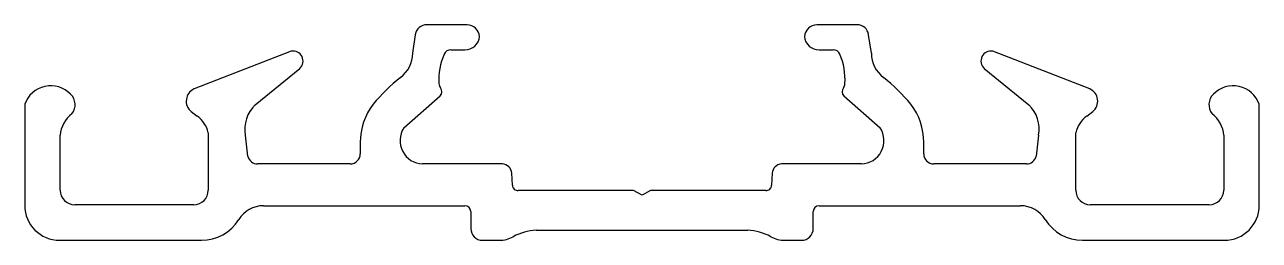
# Model space of a CAD drawing. Extents: x 1567.6 to 1610, y 243.4 to 250.8.
import ezdxf

# ---------------------------------------------------------------- set-up
doc = ezdxf.new("R2010")
doc.units = 0
doc.header["$LTSCALE"] = 15
doc.layers.get('0').update_dxf_attribs({"linetype": 'CONTINUOUS'})

msp = doc.modelspace()

# ---------------------------------------------------------------- linework, layer by layer
for p, q in [((1582.833, 250.831), (1581.452, 250.831)), ((1596.227, 250.831), (1594.847, 250.831)), ((1581.056, 250.488), (1580.964, 249.856)), ((1596.715, 249.856), (1596.623, 250.488)), ((1576.794, 249.921), (1573.464, 248.626)), ((1582.276, 249.971), (1582.758, 249.971)), ((1594.921, 249.971), (1595.404, 249.971)), ((1604.216, 248.626), (1600.886, 249.921)), ((1575.56, 248.077), (1577.091, 249.329)), ((1600.589, 249.329), (1602.12, 248.077)), ((1567.642, 248.098), (1567.642, 244.631)), ((1580.662, 247.289), (1581.906, 248.389)), ((1595.774, 248.389), (1597.018, 247.289)), ((1610.037, 244.631), (1610.037, 248.098)), ((1573.362, 247.853), (1573.569, 247.696)), ((1604.111, 247.696), (1604.318, 247.853)), ((1568.861, 245.149), (1568.861, 247.035)), ((1573.946, 247.123), (1573.946, 245.149)), ((1575.302, 246.318), (1575.219, 247.043)), ((1579.167, 246.793), (1579.167, 246.402)), ((1598.512, 246.402), (1598.512, 246.793)), ((1602.46, 247.043), (1602.378, 246.318)), ((1603.734, 245.149), (1603.734, 247.123)), ((1608.818, 247.035), (1608.818, 245.149)), ((1578.817, 246.052), (1575.642, 246.052)), ((1584.047, 246.052), (1581.308, 246.052)), ((1596.372, 246.052), (1593.633, 246.052)), ((1602.038, 246.052), (1598.862, 246.052)), ((1584.388, 245.322), (1584.369, 245.73)), ((1593.31, 245.73), (1593.291, 245.322)), ((1587.058, 245.142), (1584.592, 245.142)), ((1588.55, 245.142), (1587.058, 245.142)), ((1588.84, 244.978), (1588.55, 245.142)), ((1589.13, 245.142), (1588.84, 244.978)), ((1593.088, 245.142), (1589.13, 245.142)), ((1573.446, 244.649), (1569.361, 244.649)), ((1608.318, 244.649), (1604.234, 244.649)), ((1575.842, 244.617), (1582.76, 244.617)), ((1582.96, 244.417), (1582.96, 243.831)), ((1594.72, 243.831), (1594.72, 244.417)), ((1594.92, 244.617), (1601.838, 244.617)), ((1585.206, 243.776), (1592.474, 243.776)), ((1568.842, 243.431), (1573.715, 243.431)), ((1583.36, 243.431), (1583.936, 243.431)), ((1593.744, 243.431), (1594.32, 243.431)), ((1603.965, 243.431), (1608.837, 243.431))]:
    msp.add_line(p, q)
for centre, radius, start, end in [((1581.452, 250.431), 0.4, 90, 171.7407), ((1582.815, 250.381), 0.45, 5.4787, 87.7499), ((1594.864, 250.381), 0.45, 92.2501, 174.5213), ((1596.227, 250.431), 0.4, 8.2593, 90), ((1582.765, 250.471), 0.5, 269.1858, 354.6575), ((1594.914, 250.471), 0.5, 185.3425, 270.8142), ((1576.857, 249.582), 0.345, 312.7545, 100.5103), ((1579.965, 249.838), 1, 305.3383, 0.987), ((1584.115, 248.937), 2.25, 156.9186, 183.206), ((1582.276, 249.721), 0.25, 90, 156.9186), ((1595.404, 249.721), 0.25, 23.0814, 90), ((1593.564, 248.937), 2.25, 356.794, 23.0814), ((1597.715, 249.838), 1, 179.013, 234.6617), ((1600.823, 249.582), 0.345, 79.4897, 227.2455), ((1585.281, 243.273), 7.45, 129.4927, 139.595), ((1592.399, 243.273), 7.45, 40.405, 50.5073), ((1568.539, 247.78), 0.952, 44.4388, 160.4626), ((1568.873, 248.086), 0.5, 321.4903, 46.192), ((1573.644, 248.209), 0.455, 113.4412, 231.618), ((1582.169, 248.829), 0.301, 183.4025, 214.2798), ((1581.771, 248.532), 0.197, 313.3446, 40.2939), ((1595.909, 248.532), 0.197, 139.7061, 226.6554), ((1595.51, 248.829), 0.301, 325.7202, 356.5975), ((1604.035, 248.209), 0.455, 308.382, 66.5588), ((1608.807, 248.086), 0.5, 133.808, 218.5097), ((1609.14, 247.78), 0.952, 19.5374, 135.5612), ((1576.335, 247.248), 1.135, 133.1099, 190.4332), ((1581.267, 246.815), 2.1, 142.1851, 180.6012), ((1596.413, 246.815), 2.1, 359.3988, 37.8149), ((1601.344, 247.248), 1.135, 349.5668, 46.8901), ((1569.861, 246.97), 1.001, 126.5738, 176.3021), ((1572.973, 246.893), 1, 13.2992, 53.3814), ((1604.707, 246.893), 1, 126.6186, 166.7008), ((1607.819, 246.97), 1.001, 3.6979, 53.4262), ((1581.332, 246.852), 0.8, 146.8675, 268.2947), ((1596.348, 246.852), 0.8, 271.7053, 33.1325), ((1575.642, 246.402), 0.35, 193.9681, 270), ((1578.817, 246.402), 0.35, 270, 0), ((1598.862, 246.402), 0.35, 180, 270), ((1602.038, 246.402), 0.35, 270, 346.0319), ((1584.028, 245.711), 0.342, 3.0517, 86.8674), ((1593.651, 245.711), 0.342, 93.1326, 176.9483), ((1569.361, 245.149), 0.5, 180, 270), ((1573.446, 245.149), 0.5, 270, 0), ((1584.57, 245.322), 0.182, 180, 276.8035), ((1593.11, 245.322), 0.182, 263.1965, 360), ((1604.234, 245.149), 0.5, 180, 270), ((1608.318, 245.149), 0.5, 270, 0), ((1568.842, 244.631), 1.2, 180, 270), ((1608.837, 244.631), 1.2, 270, 360), ((1575.842, 243.617), 1, 90, 148.306), ((1582.76, 244.417), 0.2, 360, 90), ((1594.92, 244.417), 0.2, 90, 180), ((1601.838, 243.617), 1, 31.694, 90), ((1573.715, 244.931), 1.5, 270, 328.306), ((1583.36, 243.831), 0.4, 180, 270), ((1585.287, 241.978), 1.8, 92.5722, 118.8259), ((1592.393, 241.978), 1.8, 61.1741, 87.4278), ((1594.32, 243.831), 0.4, 270, 360), ((1603.965, 244.931), 1.5, 211.694, 270), ((1583.936, 244.431), 1, 270, 298.8695), ((1593.744, 244.431), 1, 241.1305, 270)]:
    msp.add_arc(centre, radius, start, end)

doc.saveas('drawing.dxf')
